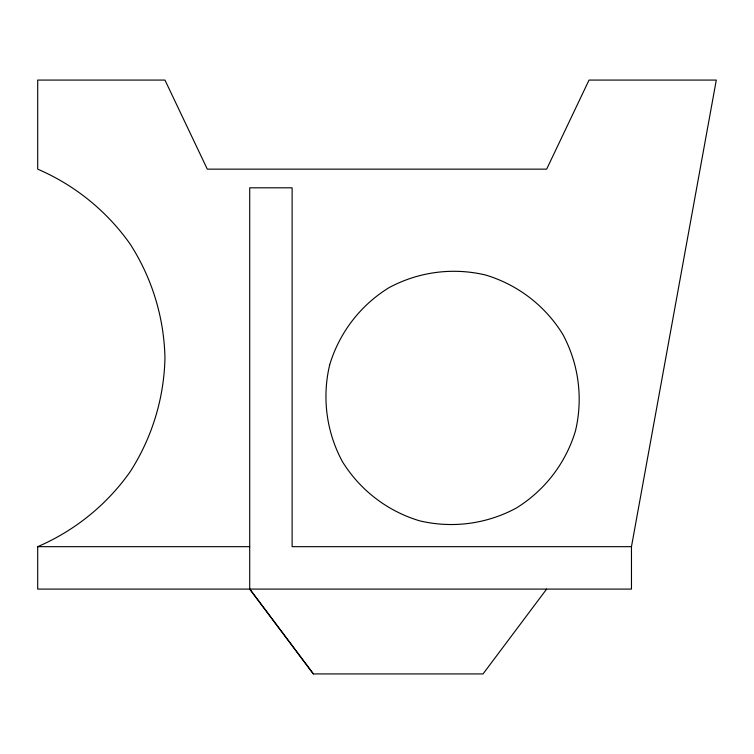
<?xml version="1.0" encoding="UTF-8"?>
<svg xmlns="http://www.w3.org/2000/svg" width="754" height="754" viewBox="0 0 754 754"><rect width="100%" height="100%" fill="white"/><g stroke="black" fill="none" stroke-linecap="round" stroke-linejoin="round"><path stroke-width="1.13" d="M631.466 546.669L716.3 80.075L589.044 80.075L546.65 169.15L207.303 169.15L164.956 80.075L37.7 80.075L37.7 169.15C74.853 185.135 106.832 211.054 130.169 244.089C152.044 278.113 164.07 317.472 164.956 357.914C164.07 398.348 152.044 437.716 130.169 471.74C106.832 504.775 74.853 530.684 37.7 546.669L37.7 589.091L631.466 589.091L631.466 546.669L292.118 546.669L292.118 187.812L249.706 187.812L249.706 589.091L313.372 673.925L483.041 673.925L546.631 589.091M37.7 546.669L249.706 546.669M249.791 589.091L313.372 673.925M329.649 364.974C321.892 397.66 326.416 431.976 342.363 461.542C359.988 490.128 387.452 511.203 419.629 520.826C452.306 528.582 486.632 524.058 516.188 508.121C544.784 490.486 565.858 463.022 575.481 430.845C583.228 398.169 578.714 363.843 562.767 334.286C545.142 305.7 517.678 284.616 485.501 274.993C452.824 267.246 418.498 271.76 388.941 287.708C360.346 305.332 339.272 332.797 329.649 364.974"/></g></svg>
